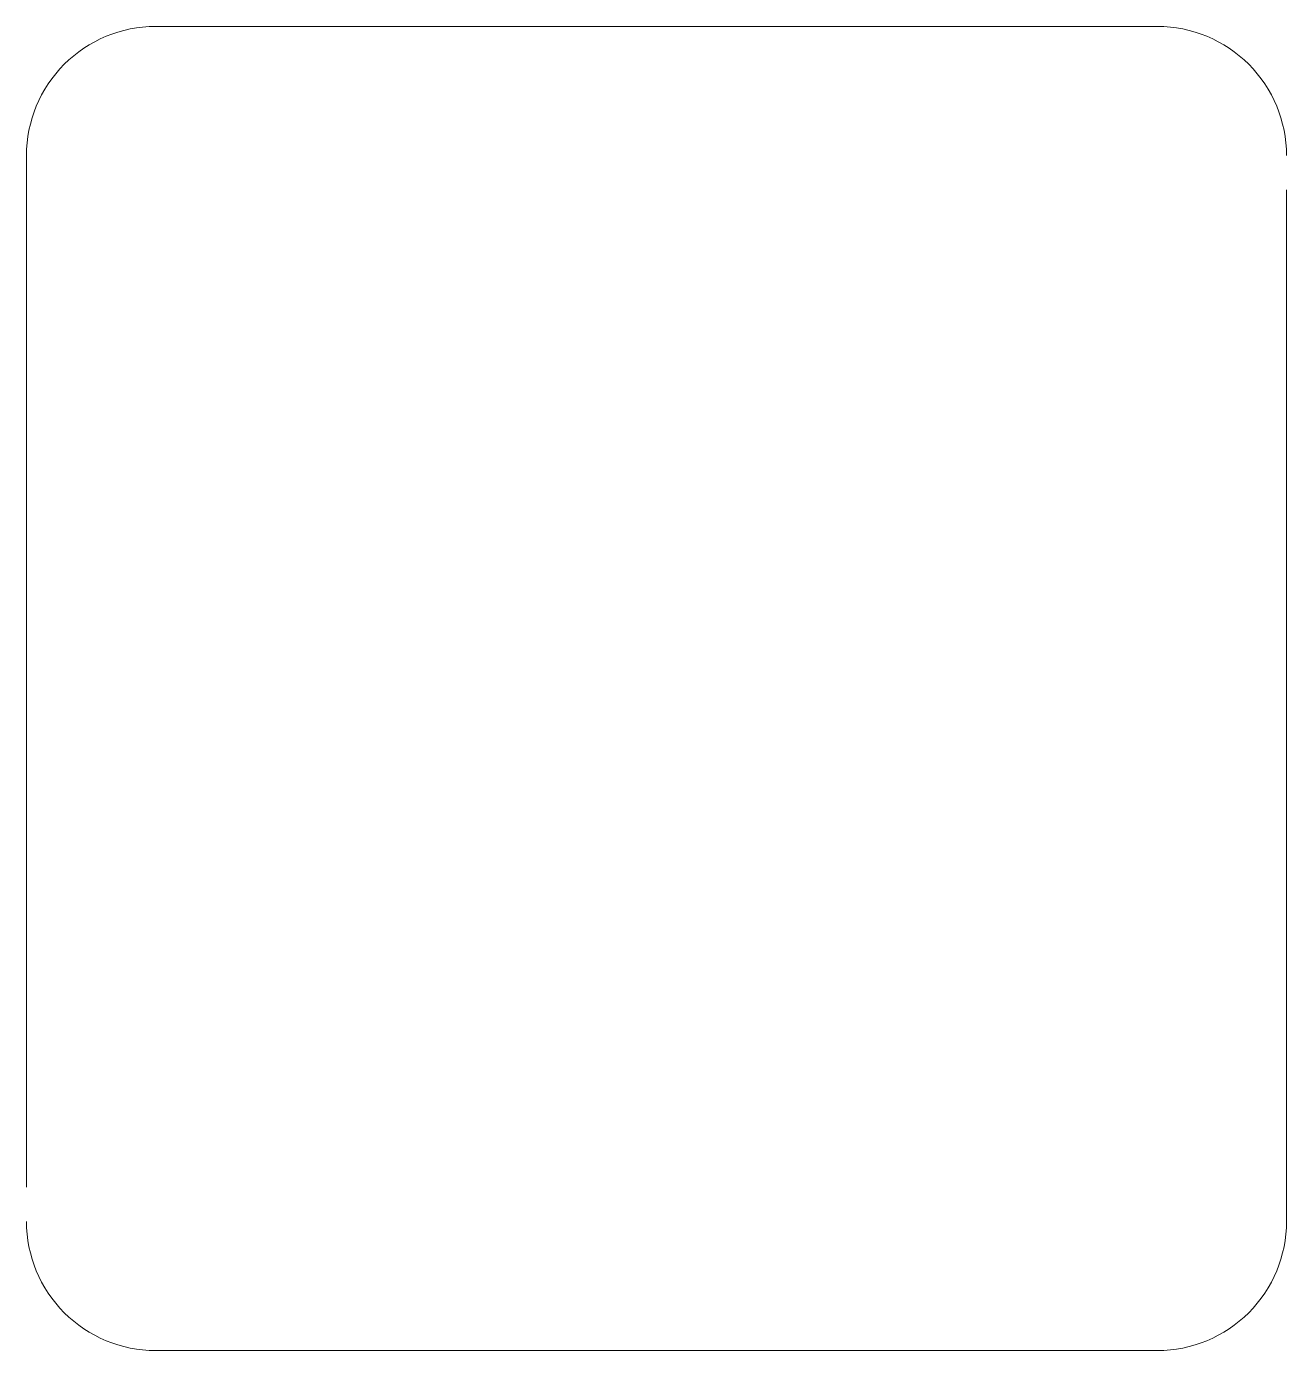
# Model space of a CAD drawing. Header units: millimetres. Extents: x -0.5 to 72.8, y -0.5 to 76.5.
import ezdxf

# ---------------------------------------------------------------- set-up
doc = ezdxf.new("R2010")
doc.units = ezdxf.units.MM
doc.layers.add('DP0001.0000NP006F0100.0000', color=178, linetype='Continuous', lineweight=0, true_color=0x000000)

msp = doc.modelspace()

# ---------------------------------------------------------------- linework, layer by layer
at = {"layer": 'DP0001.0000NP006F0100.0000', "color": 178, "true_color": 0x000000, "flags": 128}
for points in [[(72.8, 69, 0.414214), (65.3, 76.5), (7, 76.5, 0.414214), (-0.5, 69), (-0.5, 9)], [(-0.5, 7, 0.414214), (7, -0.5), (65.3, -0.5, 0.414214), (72.8, 7), (72.8, 67)]]:
    msp.add_lwpolyline(points, format="xyb", dxfattribs=at)

doc.saveas('drawing.dxf')
